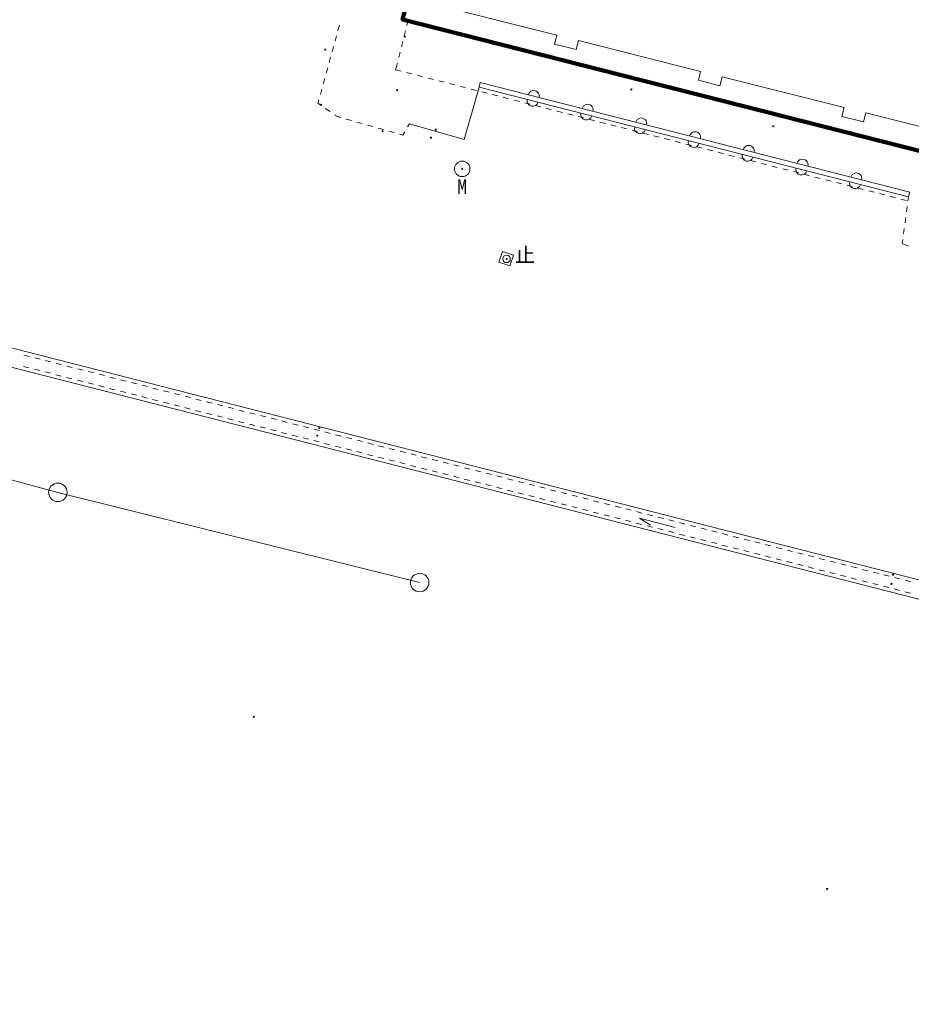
# Model space of a CAD drawing. Units: millimetres on the paper, with parts at other scales. Extents: x -4217 to 649, y -3995 to 278.
# Drawn here: x -327.4 to -247.1, y -853.5 to -764.2 of the extents above; entities that cross this region are included whole.
import ezdxf
from ezdxf.enums import TextEntityAlignment as Align

# ---------------------------------------------------------------- set-up
doc = ezdxf.new("R2010")
doc.units = ezdxf.units.MM
for name, color, linetype, lineweight in [('0-1_S-BGD', 134, 'Continuous', 18), ('0-9_標高点', 134, 'Continuous', 18), ('0-F_S-BGD', 134, 'Continuous', 18), ('1-1_S-BGD', 134, 'Continuous', 18)]:
    doc.layers.add(name, color=color, linetype=linetype, lineweight=lineweight)
doc.styles.add('ＭＳ ゴシック', font='')
doc.styles.get('ＭＳ ゴシック').set_extended_font_data('MS Gothic')

msp = doc.modelspace()

# ---------------------------------------------------------------- linework, layer by layer
at = {"layer": '0-1_S-BGD'}
for p, q in [((-279, -765.531), (-289.9, -762.787)), ((-279, -765.531), (-279.203, -766.339)), ((-266.039, -768.792), (-277.06, -766.019)), ((-266.039, -768.792), (-266.243, -769.6)), ((-253.1, -772.049), (-264.1, -769.28)), ((-253.1, -772.049), (-253.303, -772.857)), ((-240.258, -775.281), (-251.161, -772.537)), ((-247.19, -779.678), (-247.297, -780.097)), ((-345.688, -789.246), (-32.719, -869.206)), ((-345.4, -791.04), (-33.101, -870.829))]:
    msp.add_line(p, q, dxfattribs=at)
at = {"layer": '0-1_S-BGD', "color": 171, "lineweight": 100}
msp.add_lwpolyline([(-217.833, -793.512), (-215.37, -783.82), (-292.905, -764.114), (-278.536, -707.578), (-242.945, -702.867), (-53.954, -750.901), (-74.071, -830.051)], close=True, dxfattribs=at)
at = {"layer": '0-1_S-BGD'}
for points in [[(-277.06, -766.019), (-277.263, -766.827), (-279.203, -766.339)], [(-285.9, -769.788), (-286.007, -770.207), (-287.367, -774.934), (-292.29, -773.507)], [(-264.1, -769.28), (-264.303, -770.089), (-266.243, -769.6)], [(-251.161, -772.537), (-251.364, -773.345), (-253.303, -772.857)], [(-291.367, -814.851), (-323.977, -806.727), (-355.674, -798.164), (-374.98, -809.681), (-394.467, -821.277), (-402.804, -853.464), (-411.127, -886.191)], [(-268.321, -809.89), (-271.548, -809.055), (-270.547, -809.676)]]:
    msp.add_lwpolyline(points, dxfattribs=at)
msp.add_lwpolyline([(-284.23, -785.997), (-283.904, -785.019), (-282.904, -785.353), (-283.23, -786.331)], close=True, dxfattribs=at)
for centre, radius in [((-287.527, -777.581), 0.7), ((-283.527, -785.694), 0.333), ((-323.977, -806.727), 0.833), ((-291.367, -814.851), 0.833)]:
    msp.add_circle(centre, radius, dxfattribs=at)
at = {"layer": '0-9_標高点'}
for centre, radius in [((-292.707, -765.657), 0.05), ((-292.707, -765.657), 0.0333), ((-299.874, -766.834), 0.05), ((-299.874, -766.834), 0.0333), ((-293.39, -770.491), 0.05), ((-293.39, -770.491), 0.0333), ((-272.277, -770.431), 0.05), ((-272.277, -770.431), 0.0333), ((-300.237, -771.811), 0.05), ((-300.237, -771.811), 0.0333), ((-294.7, -774.187), 0.05), ((-294.7, -774.187), 0.0333), ((-289.917, -774.047), 0.05), ((-289.917, -774.047), 0.0333), ((-259.487, -773.741), 0.05), ((-259.487, -773.741), 0.0333), ((-290.344, -774.767), 0.05), ((-290.344, -774.767), 0.0333), ((-287.527, -777.581), 0.05), ((-287.527, -777.581), 0.0333), ((-283.527, -785.694), 0.05), ((-283.527, -785.694), 0.0333), ((-300.404, -800.931), 0.05), ((-300.404, -800.931), 0.0333), ((-300.59, -801.611), 0.05), ((-300.59, -801.611), 0.0333), ((-248.694, -814.141), 0.05), ((-248.694, -814.141), 0.0333), ((-248.837, -814.964), 0.05), ((-248.837, -814.964), 0.0333), ((-306.317, -826.951), 0.05), ((-306.317, -826.951), 0.0333), ((-254.627, -842.457), 0.05), ((-254.627, -842.457), 0.0333)]:
    msp.add_circle(centre, radius, dxfattribs=at)
at = {"layer": '0-F_S-BGD'}
for p, q in [((-247.19, -779.678), (-285.9, -769.788)), ((-286.007, -770.207), (-247.297, -780.097))]:
    msp.add_line(p, q, dxfattribs=at)
for centre, start, end in [((-281.078, -771.02), 345.66812, 165.66812), ((-281.185, -771.439), 165.66812, 345.66812), ((-276.341, -772.677), 165.66812, 345.66812), ((-276.234, -772.257), 345.66812, 165.66812), ((-271.389, -773.495), 345.66812, 165.66812), ((-271.496, -773.915), 165.66812, 345.66812), ((-266.545, -774.733), 345.66812, 165.66812), ((-266.652, -775.152), 165.66812, 345.66812), ((-261.7, -775.97), 345.66812, 165.66812), ((-261.808, -776.39), 165.66812, 345.66812), ((-256.856, -777.208), 345.66812, 165.66812), ((-256.963, -777.628), 165.66812, 345.66812), ((-252.012, -778.446), 345.66812, 165.66812), ((-252.119, -778.866), 165.66812, 345.66812)]:
    msp.add_arc(centre, 0.5, start, end, dxfattribs=at)
at = {"layer": '1-1_S-BGD'}
for p, q in [((-292.519, -764.647), (-292.397, -764.162)), ((-298.727, -765.103), (-298.595, -764.621)), ((-292.764, -765.617), (-292.642, -765.132)), ((-298.992, -766.068), (-298.859, -765.585)), ((-293.009, -766.586), (-292.887, -766.102)), ((-299.257, -767.032), (-299.124, -766.55)), ((-293.254, -767.556), (-293.131, -767.071)), ((-299.521, -767.996), (-299.389, -767.514)), ((-299.786, -768.96), (-299.654, -768.478)), ((-292.064, -769.026), (-292.548, -768.902)), ((-300.051, -769.925), (-299.918, -769.443)), ((-291.095, -769.274), (-291.579, -769.15)), ((-290.126, -769.521), (-290.61, -769.398)), ((-289.157, -769.769), (-289.642, -769.645)), ((-288.188, -770.017), (-288.673, -769.893)), ((-300.316, -770.889), (-300.183, -770.407)), ((-287.22, -770.265), (-287.704, -770.141)), ((-286.251, -770.513), (-286.735, -770.389)), ((-285.282, -770.76), (-285.766, -770.636)), ((-284.313, -771.008), (-284.797, -770.884)), ((-283.344, -771.256), (-283.829, -771.132)), ((-282.375, -771.504), (-282.86, -771.38)), ((-281.407, -771.752), (-281.891, -771.628)), ((-299.448, -772.414), (-299.86, -772.131)), ((-280.438, -771.999), (-280.922, -771.875)), ((-279.469, -772.247), (-279.953, -772.123)), ((-278.5, -772.495), (-278.985, -772.371)), ((-277.531, -772.743), (-278.016, -772.619)), ((-297.513, -773.23), (-297.994, -773.094)), ((-296.551, -773.501), (-297.032, -773.365)), ((-292.29, -773.507), (-292.461, -773.804)), ((-276.563, -772.99), (-277.047, -772.867)), ((-275.594, -773.238), (-276.078, -773.114)), ((-274.625, -773.486), (-275.109, -773.362)), ((-295.588, -773.772), (-296.069, -773.636)), ((-294.625, -774.043), (-295.107, -773.907)), ((-293.663, -774.314), (-294.144, -774.178)), ((-273.656, -773.734), (-274.141, -773.61)), ((-272.687, -773.982), (-273.172, -773.858)), ((-271.718, -774.229), (-272.203, -774.105)), ((-270.75, -774.477), (-271.234, -774.353)), ((-269.781, -774.725), (-270.265, -774.601)), ((-268.812, -774.973), (-269.296, -774.849)), ((-267.843, -775.22), (-268.328, -775.097)), ((-266.874, -775.468), (-267.359, -775.344)), ((-265.906, -775.716), (-266.39, -775.592)), ((-264.937, -775.964), (-265.421, -775.84)), ((-263.968, -776.212), (-264.452, -776.088)), ((-262.999, -776.459), (-263.484, -776.335)), ((-262.03, -776.707), (-262.515, -776.583)), ((-261.062, -776.955), (-261.546, -776.831)), ((-260.093, -777.203), (-260.577, -777.079)), ((-259.124, -777.45), (-259.608, -777.327)), ((-258.155, -777.698), (-258.639, -777.574)), ((-257.186, -777.946), (-257.671, -777.822)), ((-256.217, -778.194), (-256.702, -778.07)), ((-255.249, -778.442), (-255.733, -778.318)), ((-254.28, -778.689), (-254.764, -778.566)), ((-253.311, -778.937), (-253.795, -778.813)), ((-252.342, -779.185), (-252.827, -779.061)), ((-251.373, -779.433), (-251.858, -779.309)), ((-250.405, -779.681), (-250.889, -779.557)), ((-249.436, -779.928), (-249.92, -779.804)), ((-248.467, -780.176), (-248.951, -780.052)), ((-247.498, -780.424), (-247.982, -780.3)), ((-247.346, -780.463), (-247.297, -780.097)), ((-247.48, -781.454), (-247.413, -780.959)), ((-247.614, -782.445), (-247.547, -781.95)), ((-247.747, -783.436), (-247.681, -782.941)), ((-327.036, -794.355), (-326.551, -794.479)), ((-326.067, -794.603), (-325.583, -794.727)), ((-325.098, -794.85), (-324.614, -794.974)), ((-327.064, -795.38), (-326.579, -795.504)), ((-326.095, -795.628), (-325.61, -795.752)), ((-324.129, -795.098), (-323.645, -795.222)), ((-323.16, -795.345), (-322.676, -795.469)), ((-322.191, -795.593), (-321.707, -795.717)), ((-321.223, -795.84), (-320.738, -795.964)), ((-325.126, -795.875), (-324.641, -795.999)), ((-324.157, -796.123), (-323.673, -796.247)), ((-323.188, -796.37), (-322.704, -796.494)), ((-322.219, -796.618), (-321.735, -796.742)), ((-320.254, -796.088), (-319.769, -796.212)), ((-319.285, -796.336), (-318.8, -796.459)), ((-318.316, -796.583), (-317.831, -796.707)), ((-321.25, -796.865), (-320.766, -796.989)), ((-320.282, -797.113), (-319.797, -797.237)), ((-319.313, -797.361), (-318.828, -797.484)), ((-318.344, -797.608), (-317.859, -797.732)), ((-317.347, -796.831), (-316.863, -796.954)), ((-316.378, -797.078), (-315.894, -797.202)), ((-315.409, -797.326), (-314.925, -797.449)), ((-314.44, -797.573), (-313.956, -797.697)), ((-317.375, -797.856), (-316.89, -797.979)), ((-316.406, -798.103), (-315.922, -798.227)), ((-315.437, -798.351), (-314.953, -798.474)), ((-313.472, -797.821), (-312.987, -797.945)), ((-312.503, -798.068), (-312.018, -798.192)), ((-311.534, -798.316), (-311.049, -798.44)), ((-314.468, -798.598), (-313.984, -798.722)), ((-313.499, -798.846), (-313.015, -798.97)), ((-312.53, -799.093), (-312.046, -799.217)), ((-311.562, -799.341), (-311.077, -799.465)), ((-310.565, -798.563), (-310.08, -798.687)), ((-309.596, -798.811), (-309.112, -798.935)), ((-308.627, -799.058), (-308.143, -799.182)), ((-307.658, -799.306), (-307.174, -799.43)), ((-310.593, -799.588), (-310.108, -799.712)), ((-309.624, -799.836), (-309.139, -799.96)), ((-308.655, -800.083), (-308.171, -800.207)), ((-306.689, -799.554), (-306.205, -799.677)), ((-305.721, -799.801), (-305.236, -799.925)), ((-304.752, -800.049), (-304.267, -800.172)), ((-303.783, -800.296), (-303.298, -800.42)), ((-307.686, -800.331), (-307.202, -800.455)), ((-306.717, -800.579), (-306.233, -800.702)), ((-305.748, -800.826), (-305.264, -800.95)), ((-304.779, -801.074), (-304.295, -801.197)), ((-302.814, -800.544), (-302.329, -800.667)), ((-301.845, -800.791), (-301.361, -800.915)), ((-300.876, -801.039), (-300.392, -801.163)), ((-303.811, -801.321), (-303.326, -801.445)), ((-302.842, -801.569), (-302.357, -801.692)), ((-301.873, -801.816), (-301.388, -801.94)), ((-300.904, -802.064), (-300.42, -802.188)), ((-299.907, -801.286), (-299.423, -801.41)), ((-298.938, -801.534), (-298.454, -801.658)), ((-297.969, -801.781), (-297.485, -801.905)), ((-297.001, -802.029), (-296.516, -802.153)), ((-299.935, -802.311), (-299.451, -802.435)), ((-298.966, -802.559), (-298.482, -802.683)), ((-297.997, -802.806), (-297.513, -802.93)), ((-296.032, -802.276), (-295.547, -802.4)), ((-295.063, -802.524), (-294.578, -802.648)), ((-294.094, -802.772), (-293.61, -802.895)), ((-297.028, -803.054), (-296.544, -803.178)), ((-296.06, -803.301), (-295.575, -803.425)), ((-295.091, -803.549), (-294.606, -803.673)), ((-294.122, -803.797), (-293.637, -803.92)), ((-293.125, -803.019), (-292.641, -803.143)), ((-292.156, -803.267), (-291.672, -803.39)), ((-291.187, -803.514), (-290.703, -803.638)), ((-290.218, -803.762), (-289.734, -803.885)), ((-293.153, -804.044), (-292.669, -804.168)), ((-292.184, -804.292), (-291.7, -804.415)), ((-291.215, -804.539), (-290.731, -804.663)), ((-290.246, -804.787), (-289.762, -804.91)), ((-289.25, -804.009), (-288.765, -804.133)), ((-288.281, -804.257), (-287.796, -804.381)), ((-287.312, -804.504), (-286.827, -804.628)), ((-286.343, -804.752), (-285.859, -804.876)), ((-289.277, -805.034), (-288.793, -805.158)), ((-288.309, -805.282), (-287.824, -805.406)), ((-287.34, -805.529), (-286.855, -805.653)), ((-285.374, -804.999), (-284.89, -805.123)), ((-284.405, -805.247), (-283.921, -805.371)), ((-283.436, -805.494), (-282.952, -805.618)), ((-286.371, -805.777), (-285.886, -805.901)), ((-285.402, -806.024), (-284.917, -806.148)), ((-284.433, -806.272), (-283.949, -806.396)), ((-283.464, -806.519), (-282.98, -806.643)), ((-282.467, -805.742), (-281.983, -805.866)), ((-281.499, -805.99), (-281.014, -806.113)), ((-280.53, -806.237), (-280.045, -806.361)), ((-279.561, -806.485), (-279.076, -806.608)), ((-282.495, -806.767), (-282.011, -806.891)), ((-281.526, -807.015), (-281.042, -807.138)), ((-280.558, -807.262), (-280.073, -807.386)), ((-278.592, -806.732), (-278.107, -806.856)), ((-277.623, -806.98), (-277.139, -807.103)), ((-276.654, -807.227), (-276.17, -807.351)), ((-279.589, -807.51), (-279.104, -807.633)), ((-278.62, -807.757), (-278.135, -807.881)), ((-277.651, -808.005), (-277.166, -808.129)), ((-276.682, -808.252), (-276.198, -808.376)), ((-275.685, -807.475), (-275.201, -807.599)), ((-274.716, -807.722), (-274.232, -807.846)), ((-273.748, -807.97), (-273.263, -808.094)), ((-272.779, -808.217), (-272.294, -808.341)), ((-275.713, -808.5), (-275.229, -808.624)), ((-274.744, -808.747), (-274.26, -808.871)), ((-273.775, -808.995), (-273.291, -809.119)), ((-272.807, -809.242), (-272.322, -809.366)), ((-271.81, -808.465), (-271.325, -808.589)), ((-270.841, -808.713), (-270.356, -808.836)), ((-269.872, -808.96), (-269.388, -809.084)), ((-268.903, -809.208), (-268.419, -809.331)), ((-271.838, -809.49), (-271.353, -809.614)), ((-270.869, -809.738), (-270.384, -809.861)), ((-269.9, -809.985), (-269.415, -810.109)), ((-267.934, -809.455), (-267.45, -809.579)), ((-266.965, -809.703), (-266.481, -809.826)), ((-265.997, -809.95), (-265.512, -810.074)), ((-268.931, -810.233), (-268.447, -810.356)), ((-267.962, -810.48), (-267.478, -810.604)), ((-266.993, -810.728), (-266.509, -810.851)), ((-266.024, -810.975), (-265.54, -811.099)), ((-265.028, -810.198), (-264.543, -810.322)), ((-264.059, -810.445), (-263.574, -810.569)), ((-263.09, -810.693), (-262.605, -810.817)), ((-262.121, -810.94), (-261.637, -811.064)), ((-265.055, -811.223), (-264.571, -811.347)), ((-264.087, -811.47), (-263.602, -811.594)), ((-263.118, -811.718), (-262.633, -811.842)), ((-261.152, -811.188), (-260.668, -811.312)), ((-260.183, -811.435), (-259.699, -811.559)), ((-259.214, -811.683), (-258.73, -811.807)), ((-258.246, -811.931), (-257.761, -812.054)), ((-262.149, -811.965), (-261.664, -812.089)), ((-261.18, -812.213), (-260.696, -812.337)), ((-260.211, -812.46), (-259.727, -812.584)), ((-259.242, -812.708), (-258.758, -812.832)), ((-257.277, -812.178), (-256.792, -812.302)), ((-256.308, -812.426), (-255.823, -812.549)), ((-255.339, -812.673), (-254.854, -812.797)), ((-258.273, -812.956), (-257.789, -813.079)), ((-257.304, -813.203), (-256.82, -813.327)), ((-256.336, -813.451), (-255.851, -813.574)), ((-255.367, -813.698), (-254.882, -813.822)), ((-254.37, -812.921), (-253.886, -813.044)), ((-253.401, -813.168), (-252.917, -813.292)), ((-252.432, -813.416), (-251.948, -813.54)), ((-251.463, -813.663), (-250.979, -813.787)), ((-254.398, -813.946), (-253.913, -814.069)), ((-253.429, -814.193), (-252.945, -814.317)), ((-252.46, -814.441), (-251.976, -814.565)), ((-250.494, -813.911), (-250.01, -814.035)), ((-249.526, -814.158), (-249.041, -814.282)), ((-248.557, -814.406), (-248.072, -814.53)), ((-251.491, -814.688), (-251.007, -814.812)), ((-250.522, -814.936), (-250.038, -815.06)), ((-249.553, -815.183), (-249.069, -815.307)), ((-248.585, -815.431), (-248.1, -815.555)), ((-247.588, -814.653), (-247.103, -814.777)), ((-247.616, -815.678), (-247.131, -815.802))]:
    msp.add_line(p, q, dxfattribs=at)
for points in [[(-293.032, -768.778), (-293.53, -768.651), (-293.376, -768.041)], [(-300.272, -771.848), (-300.53, -771.671), (-300.448, -771.371)], [(-298.476, -772.959), (-298.777, -772.874), (-299.035, -772.697)], [(-292.71, -774.238), (-292.88, -774.534), (-293.182, -774.449)], [(-247.305, -784.557), (-247.864, -784.297), (-247.814, -783.932)]]:
    msp.add_lwpolyline(points, dxfattribs=at)

# ---------------------------------------------------------------- texts
at = {"layer": '0-1_S-BGD', "style": 'ＭＳ ゴシック'}
for s, p in [('M', (-287.979, -780.226)), ('止', (-282.768, -786.4))]:
    msp.add_text(s, height=1.32, dxfattribs=at).set_placement(p, align=Align.BOTTOM_LEFT)

doc.saveas('drawing.dxf')
